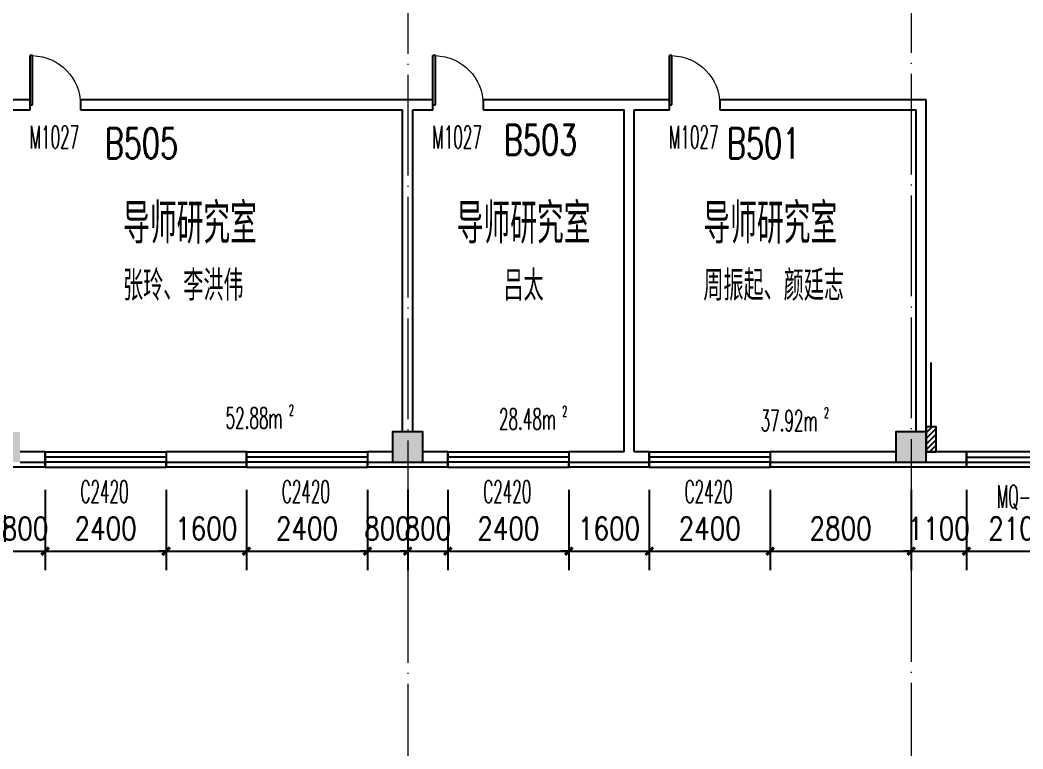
# Model space of a CAD drawing. Extents: x 1417642 to 3570900, y 124798 to 1191112.
# Drawn here: x 1557303 to 1577225, y 174833 to 189315 of the extents above; entities that cross this region are included whole.
import ezdxf

# ---------------------------------------------------------------- set-up
doc = ezdxf.new("R2010")
doc.units = 0
doc.header["$LTSCALE"] = 1000
doc.header["$MEASUREMENT"] = 0
doc.linetypes.add('DOTE', pattern=[2.42, 2, -0.2, 0.02, -0.2])
doc.layers.get('0').update_dxf_attribs({"linetype": 'CONTINUOUS'})
doc.layers.get('Defpoints').update_dxf_attribs({"linetype": 'CONTINUOUS'})
for name, color, linetype in [('colu', 2, 'CONTINUOUS'), ('COLUMN', 9, 'CONTINUOUS'), ('DOTE', 1, 'DOTE'), ('PUB_DIM', 3, 'CONTINUOUS'), ('PUB_HATCH', 8, 'CONTINUOUS'), ('PUB_TEXT', 40, 'CONTINUOUS'), ('SPACE', 7, 'CONTINUOUS'), ('STAIR', 2, 'CONTINUOUS'), ('SURFACE', 6, 'CONTINUOUS'), ('tiaozheng', 20, 'CONTINUOUS'), ('WALL', 4, 'CONTINUOUS'), ('WINDOW', 2, 'CONTINUOUS'), ('WINDOW_TEXT', 7, 'CONTINUOUS'), ('填充', 252, 'CONTINUOUS'), ('柱填充', 8, 'CONTINUOUS')]:
    doc.layers.add(name, color=color, linetype=linetype)
doc.styles.add('_TCH_SPACE', font='ROMANS', dxfattribs={"width": 0.7, "height": 5, "bigfont": 'Z'})
doc.styles.add('_TCH_WINDOW', font='ROMANS.shx', dxfattribs={"width": 0.7, "height": 400, "bigfont": 'Z.shx'})
doc.styles.add('DIM_FONT', font='SIMPLEX.shx', dxfattribs={"width": 0.8})
doc.styles.add('Z', font='ROMANS', dxfattribs={"width": 0.7, "bigfont": 'Z'})
doc.dimstyles.new('DIMN150', dxfattribs={"dimscale": 1.5, "dimtxt": 300, "dimasz": 100, "dimexe": 250, "dimexo": 300, "dimgap": 150, "dimtad": 1, "dimdec": 0, "dimzin": 0, "dimdsep": 46, "dimtxsty": 'DIM_FONT', "dimblk": 'ARCHTICK', "dimcen": 0.09, "dimdle": 1.5, "dimclrt": 7, "dimazin": 2, "dimtfac": 1, "dimtdec": 0, "dimtix": 1, "dimtmove": 2, "dimatfit": 3, "dimldrblk": 'ARCHTICK', "dimfxl": 1, "dimtolj": 1, "dimtzin": 0, "dimarcsym": 0})

# ---------------------------------------------------------------- blocks, each defined once
blk = doc.blocks.new('i89')
at = {"layer": '柱填充'}
h = blk.add_hatch(color=256, dxfattribs=at)
h.paths.add_polyline_path([(1555333, 501498), (1555333, 502098), (1554733, 502098), (1554733, 501498)])
h.paths.add_polyline_path([(1525733, 501498), (1525733, 502098), (1525133, 502098), (1525133, 501498)])
h.paths.add_polyline_path([(1517733, 501498), (1517733, 502098), (1517133, 502098), (1517133, 501498)])
h.paths.add_polyline_path([(1509733, 501498), (1509733, 502098), (1509133, 502098), (1509133, 501498)])
h.paths.add_polyline_path([(1501733, 501498), (1501733, 502098), (1501133, 502098), (1501133, 501498)])
h.paths.add_polyline_path([(1498133, 501498), (1498133, 502098), (1497533, 502098), (1497533, 501498)])
h.paths.add_polyline_path([(1498133, 529448), (1498133, 530148), (1497433, 530148), (1497433, 529448)])
h.paths.add_polyline_path([(1498133, 537448), (1498133, 538148), (1497433, 538148), (1497433, 537448)])
h.paths.add_polyline_path([(1541783, 545398), (1541783, 546098), (1541083, 546098), (1541083, 545398)])
h.paths.add_polyline_path([(1565333, 559098), (1565333, 559698), (1564733, 559698), (1564733, 559098)])
h.paths.add_polyline_path([(1565383, 549098), (1565383, 549798), (1564683, 549798), (1564683, 549098)])
h.paths.add_polyline_path([(1565333, 545498), (1565333, 546098), (1564733, 546098), (1564733, 545498)])
h.paths.add_polyline_path([(1565383, 538098), (1564683, 538098), (1564683, 537498), (1565383, 537498)])
h.paths.add_polyline_path([(1565333, 529498), (1565333, 530098), (1564733, 530098), (1564733, 529498)])
h.paths.add_polyline_path([(1565333, 519498), (1565333, 520098), (1564733, 520098), (1564733, 519498)])
h.paths.add_polyline_path([(1565333, 511498), (1565333, 512098), (1564733, 512098), (1564733, 511498)])
h.paths.add_polyline_path([(1565333, 501498), (1565333, 502098), (1564733, 502098), (1564733, 501498)])
h.paths.add_polyline_path([(1555333, 559098), (1555333, 559698), (1554733, 559698), (1554733, 559098)])
h.paths.add_polyline_path([(1555333, 549098), (1555333, 549698), (1554733, 549698), (1554733, 549098)])
h.paths.add_polyline_path([(1555333, 545498), (1555333, 546098), (1554733, 546098), (1554733, 545498)])
h.paths.add_polyline_path([(1555333, 537498), (1555333, 538098), (1554733, 538098), (1554733, 537498)])
h.paths.add_polyline_path([(1555433, 529448), (1555433, 530148), (1554733, 530148), (1554733, 529448)])
h.paths.add_polyline_path([(1555433, 519448), (1555433, 520148), (1554733, 520148), (1554733, 519448)])
h.paths.add_polyline_path([(1555433, 511498), (1555433, 512198), (1554733, 512198), (1554733, 511498)])
h.paths.add_polyline_path([(1551733, 557298), (1551733, 557898), (1551133, 557898), (1551133, 557298)])
h.paths.add_polyline_path([(1551783, 549098), (1551783, 549798), (1551083, 549798), (1551083, 549098)])
h.paths.add_polyline_path([(1551733, 545498), (1551733, 546098), (1551133, 546098), (1551133, 545498)])
h.paths.add_polyline_path([(1551733, 537498), (1551733, 538098), (1551133, 538098), (1551133, 537498)])
h.paths.add_polyline_path([(1551733, 529498), (1551733, 530098), (1551133, 530098), (1551133, 529498)])
h.paths.add_polyline_path([(1551733, 519498), (1551733, 520098), (1551133, 520098), (1551133, 519498)])
h.paths.add_polyline_path([(1551783, 511498), (1551783, 512198), (1551083, 512198), (1551083, 511498)])
h.paths.add_polyline_path([(1551733, 501498), (1551733, 502098), (1551133, 502098), (1551133, 501498)])
h.paths.add_polyline_path([(1541733, 559098), (1541733, 559698), (1541133, 559698), (1541133, 559098)])
h.paths.add_polyline_path([(1541733, 557298), (1541733, 557898), (1541133, 557898), (1541133, 557298)])
h.paths.add_polyline_path([(1541783, 549098), (1541783, 549798), (1541083, 549798), (1541083, 549098)])
h.paths.add_polyline_path([(1541733, 537498), (1541733, 538298), (1541133, 538298), (1541133, 537498)])
h.paths.add_polyline_path([(1541733, 519298), (1541733, 520098), (1541133, 520098), (1541133, 519298)])
h.paths.add_polyline_path([(1541833, 511498), (1541833, 512298), (1541033, 512298), (1541033, 511498)])
h.paths.add_polyline_path([(1541733, 501498), (1541733, 502098), (1541133, 502098), (1541133, 501498)])
h.paths.add_polyline_path([(1533733, 559098), (1533733, 559698), (1533133, 559698), (1533133, 559098)])
h.paths.add_polyline_path([(1533783, 549098), (1533783, 549798), (1533083, 549798), (1533083, 549098)])
h.paths.add_polyline_path([(1533733, 545498), (1533733, 546098), (1533133, 546098), (1533133, 545498)])
h.paths.add_polyline_path([(1533733, 537498), (1533733, 538298), (1533133, 538298), (1533133, 537498)])
h.paths.add_polyline_path([(1533733, 519298), (1533733, 520098), (1533133, 520098), (1533133, 519298)])
h.paths.add_polyline_path([(1533833, 511498), (1533833, 512298), (1533033, 512298), (1533033, 511498)])
h.paths.add_polyline_path([(1533733, 501498), (1533733, 502098), (1533133, 502098), (1533133, 501498)])
h.paths.add_polyline_path([(1525733, 559098), (1525733, 559698), (1525133, 559698), (1525133, 559098)])
h.paths.add_polyline_path([(1525783, 549098), (1525783, 549798), (1525083, 549798), (1525083, 549098)])
h.paths.add_polyline_path([(1525733, 545498), (1525733, 546098), (1525133, 546098), (1525133, 545498)])
h.paths.add_polyline_path([(1525733, 537498), (1525733, 538298), (1525133, 538298), (1525133, 537498)])
h.paths.add_polyline_path([(1525733, 519298), (1525733, 520098), (1525133, 520098), (1525133, 519298)])
h.paths.add_polyline_path([(1525833, 511498), (1525833, 512298), (1525033, 512298), (1525033, 511498)])
h.paths.add_polyline_path([(1517733, 559098), (1517733, 559698), (1517133, 559698), (1517133, 559098)])
h.paths.add_polyline_path([(1517783, 549098), (1517783, 549798), (1517083, 549798), (1517083, 549098)])
h.paths.add_polyline_path([(1517733, 545498), (1517733, 546098), (1517133, 546098), (1517133, 545498)])
h.paths.add_polyline_path([(1517733, 537498), (1517733, 538298), (1517133, 538298), (1517133, 537498)])
h.paths.add_polyline_path([(1517733, 519298), (1517733, 520098), (1517133, 520098), (1517133, 519298)])
h.paths.add_polyline_path([(1517833, 511498), (1517833, 512298), (1517033, 512298), (1517033, 511498)])
h.paths.add_polyline_path([(1509733, 559098), (1509733, 559698), (1509133, 559698), (1509133, 559098)])
h.paths.add_polyline_path([(1509783, 549098), (1509783, 549798), (1509083, 549798), (1509083, 549098)])
h.paths.add_polyline_path([(1509733, 545498), (1509733, 546098), (1509133, 546098), (1509133, 545498)])
h.paths.add_polyline_path([(1509733, 537498), (1509733, 538298), (1509133, 538298), (1509133, 537498)])
h.paths.add_polyline_path([(1509733, 519298), (1509733, 520098), (1509133, 520098), (1509133, 519298)])
h.paths.add_polyline_path([(1509833, 511498), (1509833, 512298), (1509033, 512298), (1509033, 511498)])
h.paths.add_polyline_path([(1509733, 480798), (1509733, 481398), (1509133, 481398), (1509133, 480798)])
h.paths.add_polyline_path([(1501733, 559098), (1501733, 559698), (1501133, 559698), (1501133, 559098)])
h.paths.add_polyline_path([(1501733, 549098), (1501733, 549698), (1501133, 549698), (1501133, 549098)])
h.paths.add_polyline_path([(1501733, 545498), (1501733, 546098), (1501133, 546098), (1501133, 545498)])
h.paths.add_polyline_path([(1501733, 537498), (1501733, 538098), (1501133, 538098), (1501133, 537498)])
h.paths.add_polyline_path([(1501733, 529498), (1501733, 530098), (1501133, 530098), (1501133, 529498)])
h.paths.add_polyline_path([(1501733, 519498), (1501733, 520098), (1501133, 520098), (1501133, 519498)])
h.paths.add_polyline_path([(1501833, 511498), (1501833, 512198), (1501133, 512198), (1501133, 511498)])
h.paths.add_polyline_path([(1501733, 480798), (1501733, 481398), (1501133, 481398), (1501133, 480798)])
h.paths.add_polyline_path([(1498133, 559098), (1498133, 559698), (1497533, 559698), (1497533, 559098)])
h.paths.add_polyline_path([(1498183, 549098), (1498183, 549798), (1497483, 549798), (1497483, 549098)])
h.paths.add_polyline_path([(1498133, 545498), (1498133, 546098), (1497533, 546098), (1497533, 545498)])
h.paths.add_polyline_path([(1498133, 519448), (1498133, 520148), (1497433, 520148), (1497433, 519448)])
h.paths.add_polyline_path([(1498133, 511448), (1498133, 512148), (1497433, 512148), (1497433, 511448)])
h.paths.add_polyline_path([(1498133, 480798), (1498133, 481398), (1497533, 481398), (1497533, 480798)])
h.paths.add_polyline_path([(1488133, 559098), (1488133, 559698), (1487533, 559698), (1487533, 559098)])
h.paths.add_polyline_path([(1488233, 549098), (1488233, 549798), (1487533, 549798), (1487533, 549098)])
h.paths.add_polyline_path([(1488133, 545498), (1488133, 546098), (1487533, 546098), (1487533, 545498)])
h.paths.add_polyline_path([(1488133, 537498), (1488133, 538098), (1487533, 538098), (1487533, 537498)])
h.paths.add_polyline_path([(1488133, 529498), (1488133, 530098), (1487533, 530098), (1487533, 529498)])
h.paths.add_polyline_path([(1488133, 519498), (1488133, 520098), (1487533, 520098), (1487533, 519498)])
h.paths.add_polyline_path([(1488133, 511498), (1488133, 512098), (1487533, 512098), (1487533, 511498)])
h.paths.add_polyline_path([(1488133, 501498), (1488133, 502098), (1487533, 502098), (1487533, 501498)])
h.paths.add_polyline_path([(1488133, 480798), (1488133, 481398), (1487533, 481398), (1487533, 480798)])
h.paths.add_polyline_path([(1498133, 484398), (1498133, 485198), (1497433, 485198), (1497433, 484398)])
h.paths.add_polyline_path([(1498134, 496298), (1498134, 497098), (1497433, 497098), (1497433, 496298)])
h.paths.add_polyline_path([(1487533, 497098), (1487533, 496298), (1488233, 496298), (1488233, 497098)])
h.paths.add_polyline_path([(1487533, 485198), (1487533, 484398), (1488233, 484398), (1488233, 485198)])
h.paths.add_polyline_path([(1509733, 496298), (1509733, 497098), (1509033, 497098), (1509033, 496298)])
h.paths.add_polyline_path([(1509733, 484398), (1509733, 485198), (1509033, 485198), (1509033, 484398)])
at = {"layer": 'colu'}
for points in [[(1541733, 501498), (1541733, 502098), (1541133, 502098), (1541133, 501498)], [(1551733, 501498), (1551733, 502098), (1551133, 502098), (1551133, 501498)]]:
    blk.add_lwpolyline(points, close=True, dxfattribs=at)
blk = doc.blocks.new('_ArchTick')
at = {"color": 0, "linetype": 'ByBlock', "const_width": 0.4}
blk.add_lwpolyline([(-0.5, -0.5), (0.5, 0.5)], dxfattribs=at)
blk = doc.blocks.new('*D799')
at = {"layer": 'Defpoints', "color": 0}
for p in [(1557003, 180433), (1557803, 180433), (1557803, 178762)]:
    blk.add_point(p, dxfattribs=at)
at = {"layer": 'PUB_DIM', "color": 0, "lineweight": -2}
for p, q in [((1557003, 179983), (1557003, 178387)), ((1557803, 179983), (1557803, 178387)), ((1557003, 178762), (1556853, 178762)), ((1557003, 178762), (1557803, 178762)), ((1557803, 178762), (1557953, 178762))]:
    blk.add_line(p, q, dxfattribs=at)
at = {"layer": 'PUB_DIM', "color": 0, "lineweight": -2, "xscale": 150, "yscale": 150, "zscale": 150}
blk.add_blockref('_ArchTick', (1557003, 178762), dxfattribs=at)
at = {"layer": 'PUB_DIM', "color": 0, "lineweight": -2, "xscale": 150, "yscale": 150, "zscale": 150, "rotation": 180}
blk.add_blockref('_ArchTick', (1557803, 178762), dxfattribs=at)
at = {"layer": 'PUB_DIM', "color": 7, "insert": (1557403, 179212), "char_height": 450, "attachment_point": 5, "style": 'DIM_FONT'}
blk.add_mtext('\\A1;800', dxfattribs=at)
blk = doc.blocks.new('*D800')
at = {"layer": 'Defpoints', "color": 0}
for p in [(1557803, 180433), (1560203, 180433), (1560203, 178762)]:
    blk.add_point(p, dxfattribs=at)
at = {"layer": 'PUB_DIM', "color": 0, "lineweight": -2}
for p, q in [((1557803, 179983), (1557803, 178387)), ((1560203, 179983), (1560203, 178387)), ((1557801, 178762), (1560205, 178762))]:
    blk.add_line(p, q, dxfattribs=at)
at = {"layer": 'PUB_DIM', "color": 0, "lineweight": -2, "xscale": 150, "yscale": 150, "zscale": 150, "rotation": 180}
blk.add_blockref('_ArchTick', (1557803, 178762), dxfattribs=at)
at = {"layer": 'PUB_DIM', "color": 0, "lineweight": -2, "xscale": 150, "yscale": 150, "zscale": 150}
blk.add_blockref('_ArchTick', (1560203, 178762), dxfattribs=at)
at = {"layer": 'PUB_DIM', "color": 7, "insert": (1559003, 179212), "char_height": 450, "attachment_point": 5, "style": 'DIM_FONT'}
blk.add_mtext('\\A1;2400', dxfattribs=at)
blk = doc.blocks.new('*D801')
at = {"layer": 'Defpoints', "color": 0}
for p in [(1560203, 180433), (1561803, 180433), (1561803, 178762)]:
    blk.add_point(p, dxfattribs=at)
at = {"layer": 'PUB_DIM', "color": 0, "lineweight": -2}
for p, q in [((1560203, 179983), (1560203, 178387)), ((1561803, 179983), (1561803, 178387)), ((1560203, 178762), (1560053, 178762)), ((1560203, 178762), (1561803, 178762)), ((1561803, 178762), (1561953, 178762))]:
    blk.add_line(p, q, dxfattribs=at)
at = {"layer": 'PUB_DIM', "color": 0, "lineweight": -2, "xscale": 150, "yscale": 150, "zscale": 150}
blk.add_blockref('_ArchTick', (1560203, 178762), dxfattribs=at)
at = {"layer": 'PUB_DIM', "color": 0, "lineweight": -2, "xscale": 150, "yscale": 150, "zscale": 150, "rotation": 180}
blk.add_blockref('_ArchTick', (1561803, 178762), dxfattribs=at)
at = {"layer": 'PUB_DIM', "color": 7, "insert": (1561003, 179212), "char_height": 450, "attachment_point": 5, "style": 'DIM_FONT'}
blk.add_mtext('\\A1;1600', dxfattribs=at)
blk = doc.blocks.new('*D802')
at = {"layer": 'Defpoints', "color": 0}
for p in [(1561803, 180433), (1564203, 180433), (1564203, 178762)]:
    blk.add_point(p, dxfattribs=at)
at = {"layer": 'PUB_DIM', "color": 0, "lineweight": -2}
for p, q in [((1561803, 179983), (1561803, 178387)), ((1564203, 179983), (1564203, 178387)), ((1561801, 178762), (1564205, 178762))]:
    blk.add_line(p, q, dxfattribs=at)
at = {"layer": 'PUB_DIM', "color": 0, "lineweight": -2, "xscale": 150, "yscale": 150, "zscale": 150, "rotation": 180}
blk.add_blockref('_ArchTick', (1561803, 178762), dxfattribs=at)
at = {"layer": 'PUB_DIM', "color": 0, "lineweight": -2, "xscale": 150, "yscale": 150, "zscale": 150}
blk.add_blockref('_ArchTick', (1564203, 178762), dxfattribs=at)
at = {"layer": 'PUB_DIM', "color": 7, "insert": (1563003, 179212), "char_height": 450, "attachment_point": 5, "style": 'DIM_FONT'}
blk.add_mtext('\\A1;2400', dxfattribs=at)
blk = doc.blocks.new('*D803')
at = {"layer": 'Defpoints', "color": 0}
for p in [(1564203, 180433), (1565003, 180433), (1565003, 178762)]:
    blk.add_point(p, dxfattribs=at)
at = {"layer": 'PUB_DIM', "color": 0, "lineweight": -2}
for p, q in [((1564203, 179983), (1564203, 178387)), ((1565003, 179983), (1565003, 178387)), ((1564203, 178762), (1564053, 178762)), ((1564203, 178762), (1565003, 178762)), ((1565003, 178762), (1565153, 178762))]:
    blk.add_line(p, q, dxfattribs=at)
at = {"layer": 'PUB_DIM', "color": 0, "lineweight": -2, "xscale": 150, "yscale": 150, "zscale": 150}
blk.add_blockref('_ArchTick', (1564203, 178762), dxfattribs=at)
at = {"layer": 'PUB_DIM', "color": 0, "lineweight": -2, "xscale": 150, "yscale": 150, "zscale": 150, "rotation": 180}
blk.add_blockref('_ArchTick', (1565003, 178762), dxfattribs=at)
at = {"layer": 'PUB_DIM', "color": 7, "insert": (1564603, 179212), "char_height": 450, "attachment_point": 5, "style": 'DIM_FONT'}
blk.add_mtext('\\A1;800', dxfattribs=at)
blk = doc.blocks.new('*D804')
at = {"layer": 'Defpoints', "color": 0}
for p in [(1565003, 180433), (1565803, 180433), (1565803, 178762)]:
    blk.add_point(p, dxfattribs=at)
at = {"layer": 'PUB_DIM', "color": 0, "lineweight": -2}
for p, q in [((1565003, 179983), (1565003, 178387)), ((1565803, 179983), (1565803, 178387)), ((1565003, 178762), (1564853, 178762)), ((1565003, 178762), (1565803, 178762)), ((1565803, 178762), (1565953, 178762))]:
    blk.add_line(p, q, dxfattribs=at)
at = {"layer": 'PUB_DIM', "color": 0, "lineweight": -2, "xscale": 150, "yscale": 150, "zscale": 150}
blk.add_blockref('_ArchTick', (1565003, 178762), dxfattribs=at)
at = {"layer": 'PUB_DIM', "color": 0, "lineweight": -2, "xscale": 150, "yscale": 150, "zscale": 150, "rotation": 180}
blk.add_blockref('_ArchTick', (1565803, 178762), dxfattribs=at)
at = {"layer": 'PUB_DIM', "color": 7, "insert": (1565403, 179212), "char_height": 450, "attachment_point": 5, "style": 'DIM_FONT'}
blk.add_mtext('\\A1;800', dxfattribs=at)
blk = doc.blocks.new('*D805')
at = {"layer": 'Defpoints', "color": 0}
for p in [(1565803, 180433), (1568203, 180433), (1568203, 178762)]:
    blk.add_point(p, dxfattribs=at)
at = {"layer": 'PUB_DIM', "color": 0, "lineweight": -2}
for p, q in [((1565803, 179983), (1565803, 178387)), ((1568203, 179983), (1568203, 178387)), ((1565801, 178762), (1568205, 178762))]:
    blk.add_line(p, q, dxfattribs=at)
at = {"layer": 'PUB_DIM', "color": 0, "lineweight": -2, "xscale": 150, "yscale": 150, "zscale": 150, "rotation": 180}
blk.add_blockref('_ArchTick', (1565803, 178762), dxfattribs=at)
at = {"layer": 'PUB_DIM', "color": 0, "lineweight": -2, "xscale": 150, "yscale": 150, "zscale": 150}
blk.add_blockref('_ArchTick', (1568203, 178762), dxfattribs=at)
at = {"layer": 'PUB_DIM', "color": 7, "insert": (1567003, 179212), "char_height": 450, "attachment_point": 5, "style": 'DIM_FONT'}
blk.add_mtext('\\A1;2400', dxfattribs=at)
blk = doc.blocks.new('*D806')
at = {"layer": 'Defpoints', "color": 0}
for p in [(1568203, 180433), (1569803, 180433), (1569803, 178762)]:
    blk.add_point(p, dxfattribs=at)
at = {"layer": 'PUB_DIM', "color": 0, "lineweight": -2}
for p, q in [((1568203, 179983), (1568203, 178387)), ((1569803, 179983), (1569803, 178387)), ((1568203, 178762), (1568053, 178762)), ((1568203, 178762), (1569803, 178762)), ((1569803, 178762), (1569953, 178762))]:
    blk.add_line(p, q, dxfattribs=at)
at = {"layer": 'PUB_DIM', "color": 0, "lineweight": -2, "xscale": 150, "yscale": 150, "zscale": 150}
blk.add_blockref('_ArchTick', (1568203, 178762), dxfattribs=at)
at = {"layer": 'PUB_DIM', "color": 0, "lineweight": -2, "xscale": 150, "yscale": 150, "zscale": 150, "rotation": 180}
blk.add_blockref('_ArchTick', (1569803, 178762), dxfattribs=at)
at = {"layer": 'PUB_DIM', "color": 7, "insert": (1569003, 179212), "char_height": 450, "attachment_point": 5, "style": 'DIM_FONT'}
blk.add_mtext('\\A1;1600', dxfattribs=at)
blk = doc.blocks.new('*D807')
at = {"layer": 'Defpoints', "color": 0}
for p in [(1569803, 180433), (1572203, 180433), (1572203, 178762)]:
    blk.add_point(p, dxfattribs=at)
at = {"layer": 'PUB_DIM', "color": 0, "lineweight": -2}
for p, q in [((1569803, 179983), (1569803, 178387)), ((1572203, 179983), (1572203, 178387)), ((1569801, 178762), (1572205, 178762))]:
    blk.add_line(p, q, dxfattribs=at)
at = {"layer": 'PUB_DIM', "color": 0, "lineweight": -2, "xscale": 150, "yscale": 150, "zscale": 150, "rotation": 180}
blk.add_blockref('_ArchTick', (1569803, 178762), dxfattribs=at)
at = {"layer": 'PUB_DIM', "color": 0, "lineweight": -2, "xscale": 150, "yscale": 150, "zscale": 150}
blk.add_blockref('_ArchTick', (1572203, 178762), dxfattribs=at)
at = {"layer": 'PUB_DIM', "color": 7, "insert": (1571003, 179212), "char_height": 450, "attachment_point": 5, "style": 'DIM_FONT'}
blk.add_mtext('\\A1;2400', dxfattribs=at)
blk = doc.blocks.new('*D808')
at = {"layer": 'Defpoints', "color": 0}
for p in [(1572203, 180433), (1575003, 180433), (1575003, 178762)]:
    blk.add_point(p, dxfattribs=at)
at = {"layer": 'PUB_DIM', "color": 0, "lineweight": -2}
for p, q in [((1572203, 179983), (1572203, 178387)), ((1575003, 179983), (1575003, 178387)), ((1572201, 178762), (1575005, 178762))]:
    blk.add_line(p, q, dxfattribs=at)
at = {"layer": 'PUB_DIM', "color": 0, "lineweight": -2, "xscale": 150, "yscale": 150, "zscale": 150, "rotation": 180}
blk.add_blockref('_ArchTick', (1572203, 178762), dxfattribs=at)
at = {"layer": 'PUB_DIM', "color": 0, "lineweight": -2, "xscale": 150, "yscale": 150, "zscale": 150}
blk.add_blockref('_ArchTick', (1575003, 178762), dxfattribs=at)
at = {"layer": 'PUB_DIM', "color": 7, "insert": (1573603, 179212), "char_height": 450, "attachment_point": 5, "style": 'DIM_FONT'}
blk.add_mtext('\\A1;2800', dxfattribs=at)
blk = doc.blocks.new('*D809')
at = {"layer": 'Defpoints', "color": 0}
for p in [(1575003, 180433), (1576103, 180433), (1576103, 178762)]:
    blk.add_point(p, dxfattribs=at)
at = {"layer": 'PUB_DIM', "color": 0, "lineweight": -2}
for p, q in [((1575003, 179983), (1575003, 178387)), ((1576103, 179983), (1576103, 178387)), ((1575003, 178762), (1574853, 178762)), ((1575003, 178762), (1576103, 178762)), ((1576103, 178762), (1576253, 178762))]:
    blk.add_line(p, q, dxfattribs=at)
at = {"layer": 'PUB_DIM', "color": 0, "lineweight": -2, "xscale": 150, "yscale": 150, "zscale": 150}
blk.add_blockref('_ArchTick', (1575003, 178762), dxfattribs=at)
at = {"layer": 'PUB_DIM', "color": 0, "lineweight": -2, "xscale": 150, "yscale": 150, "zscale": 150, "rotation": 180}
blk.add_blockref('_ArchTick', (1576103, 178762), dxfattribs=at)
at = {"layer": 'PUB_DIM', "color": 7, "insert": (1575553, 179212), "char_height": 450, "attachment_point": 5, "style": 'DIM_FONT'}
blk.add_mtext('\\A1;1100', dxfattribs=at)
blk = doc.blocks.new('*D810')
at = {"layer": 'Defpoints', "color": 0}
for p in [(1576103, 180433), (1578203, 180433), (1578203, 178762)]:
    blk.add_point(p, dxfattribs=at)
at = {"layer": 'PUB_DIM', "color": 0, "lineweight": -2}
for p, q in [((1576103, 179983), (1576103, 178387)), ((1578203, 179983), (1578203, 178387)), ((1576101, 178762), (1578205, 178762))]:
    blk.add_line(p, q, dxfattribs=at)
at = {"layer": 'PUB_DIM', "color": 0, "lineweight": -2, "xscale": 150, "yscale": 150, "zscale": 150, "rotation": 180}
blk.add_blockref('_ArchTick', (1576103, 178762), dxfattribs=at)
at = {"layer": 'PUB_DIM', "color": 0, "lineweight": -2, "xscale": 150, "yscale": 150, "zscale": 150}
blk.add_blockref('_ArchTick', (1578203, 178762), dxfattribs=at)
at = {"layer": 'PUB_DIM', "color": 7, "insert": (1577153, 179212), "char_height": 450, "attachment_point": 5, "style": 'DIM_FONT'}
blk.add_mtext('\\A1;2100', dxfattribs=at)
blk = doc.blocks.new('_FZH')
blk.add_lwpolyline([(-0.5, -0.5), (0.5, -0.5), (0.5, 0.5), (-0.5, 0.5)], close=True)
at = {"layer": 'PUB_HATCH'}
blk.add_solid([(-0.5, -0.5), (0.5, -0.5), (-0.5, 0.5), (0.5, 0.5)], dxfattribs=at)
blk = doc.blocks.new('$DorLib2D$00000001')
for p, q in [((0.45, 0.975), (0.5, 0.975)), ((0.45, 0), (0.45, 0.975)), ((0.5, 0), (0.5, 0.975)), ((0.5, 0), (0.45, 0))]:
    blk.add_line(p, q)
at = {"lineweight": 13}
blk.add_arc((0.475, 0), 0.975, 91.4693, 180, dxfattribs=at)
blk = doc.blocks.new('$TCHSYS$WIN2D')
for p, q in [((-0.5, 0.5), (0.5, 0.5)), ((-0.5, 0.5), (-0.5, -0.5)), ((0.5, 0.5), (0.5, -0.5)), ((0.5, 0.1667), (-0.5, 0.1667)), ((0.5, -0.1667), (-0.5, -0.1667)), ((-0.5, -0.5), (0.5, -0.5))]:
    blk.add_line(p, q)

msp = doc.modelspace()

# ---------------------------------------------------------------- hatches: boundary and pattern name
at = {"layer": 'STAIR'}
h = msp.add_hatch(dxfattribs=at)
h.set_pattern_fill('ANSI31', color=256, scale=50)
h.set_pattern_definition([(45, (52232.53, -299124.075), (-56.1266008, 56.1266008), [])])
h.paths.add_polyline_path([(1575303.1, 180733.1), (1575503.1, 180733.1), (1575503.1, 181233.1), (1575303.1, 181233.1)])

# ---------------------------------------------------------------- linework, layer by layer
at = {"layer": 'DOTE', "lineweight": 0}
for points in [[(1565003.1, 243884), (1565003.1, 132632.2)], [(1575003.1, 243906.3), (1575003.1, 132632.2)]]:
    msp.add_lwpolyline(points, dxfattribs=at)
at = {"layer": 'STAIR'}
msp.add_line((1575403.1, 181233.1), (1575403.1, 182510), dxfattribs=at)
msp.add_lwpolyline([(1575303.1, 180733.1), (1575503.1, 180733.1), (1575503.1, 181233.1), (1575303.1, 181233.1), (1575303.1, 180733.1)], dxfattribs=at)
at = {"layer": 'SURFACE'}
for p, q in [((1557803.1, 180432.7), (1557803.1, 180532.7)), ((1560203.1, 180432.7), (1560203.1, 180532.7)), ((1561803.1, 180432.7), (1561803.1, 180532.7)), ((1564203.1, 180432.7), (1564203.1, 180532.7)), ((1565803.1, 180432.7), (1565803.1, 180532.7)), ((1568203.1, 180432.7), (1568203.1, 180532.7)), ((1569803.1, 180432.7), (1569803.1, 180532.7)), ((1572203.1, 180432.7), (1572203.1, 180532.7)), ((1576103.1, 180432.7), (1576103.1, 180532.7)), ((1557803.1, 180432.7), (1557003.1, 180432.7)), ((1561803.1, 180432.7), (1560203.1, 180432.7)), ((1565003.1, 180432.7), (1564203.1, 180432.7)), ((1565803.1, 180432.7), (1565003.1, 180432.7)), ((1569403.1, 180432.7), (1568203.1, 180432.7)), ((1569803.1, 180432.7), (1569403.1, 180432.7)), ((1575003.1, 180432.7), (1572203.1, 180432.7)), ((1576103.1, 180432.7), (1575003.1, 180432.7))]:
    msp.add_line(p, q, dxfattribs=at)
at = {"layer": 'WALL'}
for p, q in [((1557503.3, 187732.7), (1557003.1, 187732.7)), ((1557503.3, 187532.7), (1557503.3, 187732.7)), ((1565003.1, 187732.7), (1558503.3, 187732.7)), ((1558503.3, 187732.7), (1558503.3, 187532.7)), ((1565503.3, 187732.7), (1565003.1, 187732.7)), ((1565503.3, 187532.7), (1565503.3, 187732.7)), ((1569403.1, 187732.7), (1566503.3, 187732.7)), ((1566503.3, 187732.7), (1566503.3, 187532.7)), ((1570203.3, 187732.7), (1569403.1, 187732.7)), ((1570203.3, 187532.7), (1570203.3, 187732.7)), ((1575303.1, 187732.7), (1571203.3, 187732.7)), ((1571203.3, 187732.7), (1571203.3, 187532.7)), ((1575303.1, 181132.7), (1575303.1, 187732.7)), ((1557103.1, 187532.7), (1557503.3, 187532.7)), ((1558503.3, 187532.7), (1564903.1, 187532.7)), ((1564903.1, 181132.7), (1564903.1, 187532.7)), ((1565103.1, 181132.7), (1565103.1, 187532.7)), ((1565103.1, 187532.7), (1565503.3, 187532.7)), ((1566503.3, 187532.7), (1569303.1, 187532.7)), ((1569303.1, 180732.7), (1569303.1, 187532.7)), ((1569503.1, 187532.7), (1570203.3, 187532.7)), ((1569503.1, 180732.7), (1569503.1, 187532.7)), ((1571203.3, 187532.7), (1575103.1, 187532.7)), ((1575103.1, 181132.7), (1575103.1, 187532.7)), ((1557803.1, 180732.7), (1557303.1, 180732.7)), ((1557803.1, 180532.7), (1557803.1, 180732.7)), ((1561803.1, 180732.7), (1560203.1, 180732.7)), ((1560203.1, 180732.7), (1560203.1, 180532.7)), ((1561803.1, 180532.7), (1561803.1, 180732.7)), ((1564703.1, 180732.7), (1564203.1, 180732.7)), ((1564203.1, 180732.7), (1564203.1, 180532.7)), ((1565803.1, 180732.7), (1565303.1, 180732.7)), ((1565803.1, 180532.7), (1565803.1, 180732.7)), ((1569303.1, 180732.7), (1568203.1, 180732.7)), ((1568203.1, 180732.7), (1568203.1, 180532.7)), ((1569803.1, 180732.7), (1569503.1, 180732.7)), ((1569803.1, 180532.7), (1569803.1, 180732.7)), ((1574703.1, 180732.7), (1572203.1, 180732.7)), ((1572203.1, 180732.7), (1572203.1, 180532.7)), ((1576103.1, 180732.7), (1575303.1, 180732.7)), ((1576103.1, 180532.7), (1576103.1, 180732.7)), ((1557303.1, 180532.7), (1557803.1, 180532.7)), ((1560203.1, 180532.7), (1561803.1, 180532.7)), ((1564203.1, 180532.7), (1564703.1, 180532.7)), ((1565303.1, 180532.7), (1565803.1, 180532.7)), ((1568203.1, 180532.7), (1569403.1, 180532.7)), ((1569403.1, 180532.7), (1569803.1, 180532.7)), ((1572203.1, 180532.7), (1574703.1, 180532.7)), ((1575303.1, 180532.7), (1576103.1, 180532.7))]:
    msp.add_line(p, q, dxfattribs=at)

# ---------------------------------------------------------------- block references
at = {"layer": 'COLUMN', "lineweight": 0, "xscale": 600, "yscale": 600, "zscale": 600}
for p in [(1565003.1, 180832.7), (1575003.1, 180832.7)]:
    msp.add_blockref('_FZH', p, dxfattribs=at)
at = {"layer": 'tiaozheng'}
msp.add_blockref('i89', (23570, -320965.6), dxfattribs=at)
at = {"layer": 'WINDOW', "lineweight": 0}
ref = msp.add_blockref('$DorLib2D$00000001', (1558003.3, 187632.7), dxfattribs=dict(at, xscale=1000, yscale=-1000, zscale=1000, rotation=180.0000000000088))
ref.add_attrib('A', 'M1027', (1557494, 186765.9), dxfattribs={"layer": 'WINDOW_TEXT', "lineweight": 0, "height": 446.25, "style": '_TCH_WINDOW', "width": 0.494118})
ref = msp.add_blockref('$DorLib2D$00000001', (1566003.3, 187632.7), dxfattribs=dict(at, xscale=1000, yscale=-1000, zscale=1000, rotation=179.9999999999992))
ref.add_attrib('A', 'M1027', (1565494, 186765.9), dxfattribs={"layer": 'WINDOW_TEXT', "lineweight": 0, "height": 446.25, "rotation": 360, "style": '_TCH_WINDOW', "width": 0.494118})
ref = msp.add_blockref('$DorLib2D$00000001', (1570703.3, 187632.7), dxfattribs=dict(at, xscale=1000, yscale=-1000, zscale=1000, rotation=179.9999999999988))
ref.add_attrib('A', 'M1027', (1570194, 186765.9), dxfattribs={"layer": 'WINDOW_TEXT', "lineweight": 0, "height": 446.25, "rotation": 360, "style": '_TCH_WINDOW', "width": 0.494118})
at = {"layer": 'WINDOW', "color": 2}
ref = msp.add_blockref('$TCHSYS$WIN2D', (1559003.1, 180582.7), dxfattribs=dict(at, xscale=-2400, yscale=-300, zscale=-2400, rotation=180))
ref.add_attrib('A', 'C2420', (1558504.3, 179722.1), dxfattribs={"layer": 'WINDOW_TEXT', "color": 2, "height": 446.25, "style": '_TCH_WINDOW', "width": 0.494118})
ref = msp.add_blockref('$TCHSYS$WIN2D', (1563003.1, 180582.7), dxfattribs=dict(at, xscale=-2400, yscale=-300, zscale=-2400, rotation=180))
ref.add_attrib('A', 'C2420', (1562504.3, 179722.1), dxfattribs={"layer": 'WINDOW_TEXT', "color": 2, "height": 446.25, "style": '_TCH_WINDOW', "width": 0.494118})
ref = msp.add_blockref('$TCHSYS$WIN2D', (1567003.1, 180582.7), dxfattribs=dict(at, xscale=-2400, yscale=-300, zscale=-2400, rotation=180))
ref.add_attrib('A', 'C2420', (1566504.3, 179722.1), dxfattribs={"layer": 'WINDOW_TEXT', "color": 2, "height": 446.25, "style": '_TCH_WINDOW', "width": 0.494118})
ref = msp.add_blockref('$TCHSYS$WIN2D', (1571003.1, 180582.7), dxfattribs=dict(at, xscale=-2400, yscale=-300, zscale=-2400, rotation=180))
ref.add_attrib('A', 'C2420', (1570504.3, 179722.1), dxfattribs={"layer": 'WINDOW_TEXT', "color": 2, "height": 446.25, "style": '_TCH_WINDOW', "width": 0.494118})
ref = msp.add_blockref('$TCHSYS$WIN2D', (1577153.1, 180582.7), dxfattribs=dict(at, xscale=2100, yscale=-300, zscale=2100, rotation=180))
ref.add_attrib('A', 'MQ-5', (1576706.8, 179625.7), dxfattribs={"layer": 'WINDOW_TEXT', "color": 2, "height": 446.25, "style": '_TCH_WINDOW', "width": 0.494118})

# ---------------------------------------------------------------- texts
at = {"layer": 'PUB_TEXT', "color": 1, "lineweight": 60, "style": 'Z', "width": 0.7}
for s, p in [('B505', (1558985.8, 186566.1)), ('B503', (1566912.8, 186635.9)), ('B501', (1571346.4, 186566.1))]:
    msp.add_text(s, height=600, dxfattribs=at).set_placement(p)
at = {"layer": 'SPACE', "style": '_TCH_SPACE', "width": 0.525}
for s, height, p in [('52.88m', 420, (1561386.4, 181198.1)), ('2', 210, (1562646.4, 181460.6)), ('28.48m', 420, (1566817, 181177.4)), ('2', 210, (1568077, 181439.9)), ('37.92m', 420, (1572014.3, 181146.6)), ('2', 210, (1573274.3, 181409.1))]:
    msp.add_text(s, height=height, dxfattribs=at).set_placement(p)
at = {"layer": '填充', "char_height": 800, "width": 2889.828, "style": '_TCH_WINDOW'}
for s, insert, attachment_point in [('{\\C2;导师研究室\\P\\H0.75x;张玲、李洪伟}', (1559349.1, 185673.3), 1), ('{\\C2;导师研究室\\P\\H0.75x;吕太}', (1567304.5, 185673.3), 2), ('{\\C2;导师研究室\\P\\H0.75x;周振起、颜廷志}', (1570876.9, 185673.3), 1)]:
    msp.add_mtext(s, dxfattribs=dict(at, insert=insert, attachment_point=attachment_point))

# ---------------------------------------------------------------- dimensions: what is measured, and where the dimension line sits
at = {"layer": 'PUB_DIM'}
for p1, p2, picture, middle in [((1557003.1, 180432.7), (1557803.1, 180432.7), '*D799', (1557403.1, 179212)), ((1557803.1, 180432.7), (1560203.1, 180432.7), '*D800', (1559003.1, 179212)), ((1560203.1, 180432.7), (1561803.1, 180432.7), '*D801', (1561003.1, 179212)), ((1561803.1, 180432.7), (1564203.1, 180432.7), '*D802', (1563003.1, 179212)), ((1564203.1, 180432.7), (1565003.1, 180432.7), '*D803', (1564603.1, 179212)), ((1565003.1, 180432.7), (1565803.1, 180432.7), '*D804', (1565403.1, 179212)), ((1565803.1, 180432.7), (1568203.1, 180432.7), '*D805', (1567003.1, 179212)), ((1568203.1, 180432.7), (1569803.1, 180432.7), '*D806', (1569003.1, 179212)), ((1569803.1, 180432.7), (1572203.1, 180432.7), '*D807', (1571003.1, 179212)), ((1572203.1, 180432.7), (1575003.1, 180432.7), '*D808', (1573603.1, 179212)), ((1575003.1, 180432.7), (1576103.1, 180432.7), '*D809', (1575553.1, 179212)), ((1576103.1, 180432.7), (1578203.1, 180432.7), '*D810', (1577153.1, 179212))]:
    dim = msp.add_aligned_dim(p1=p1, p2=p2, distance=-1670.7, dimstyle='DIMN150', dxfattribs=at)
    dim.commit()
    dim.dimension.update_dxf_attribs({"geometry": picture, "text_midpoint": middle})

doc.saveas('drawing.dxf')
